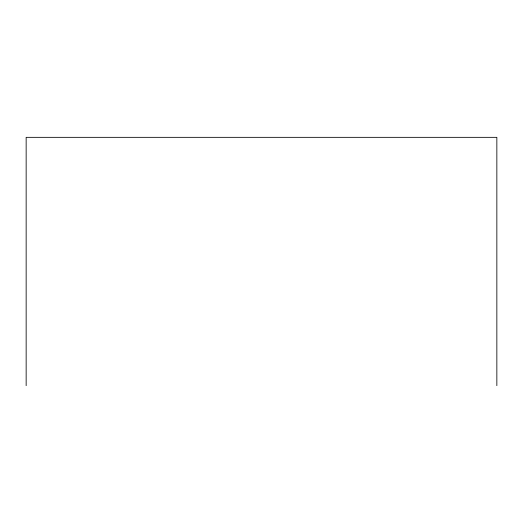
<?xml version="1.0" encoding="UTF-8"?>
<svg xmlns="http://www.w3.org/2000/svg" width="523" height="523" viewBox="0 0 523 523"><rect width="100%" height="100%" fill="white"/><g stroke="black" fill="none" stroke-linecap="round" stroke-linejoin="round"><path stroke-width="0.78" d="M496.85 385.66L496.85 137.34L26.15 137.34L26.15 385.66"/></g></svg>
